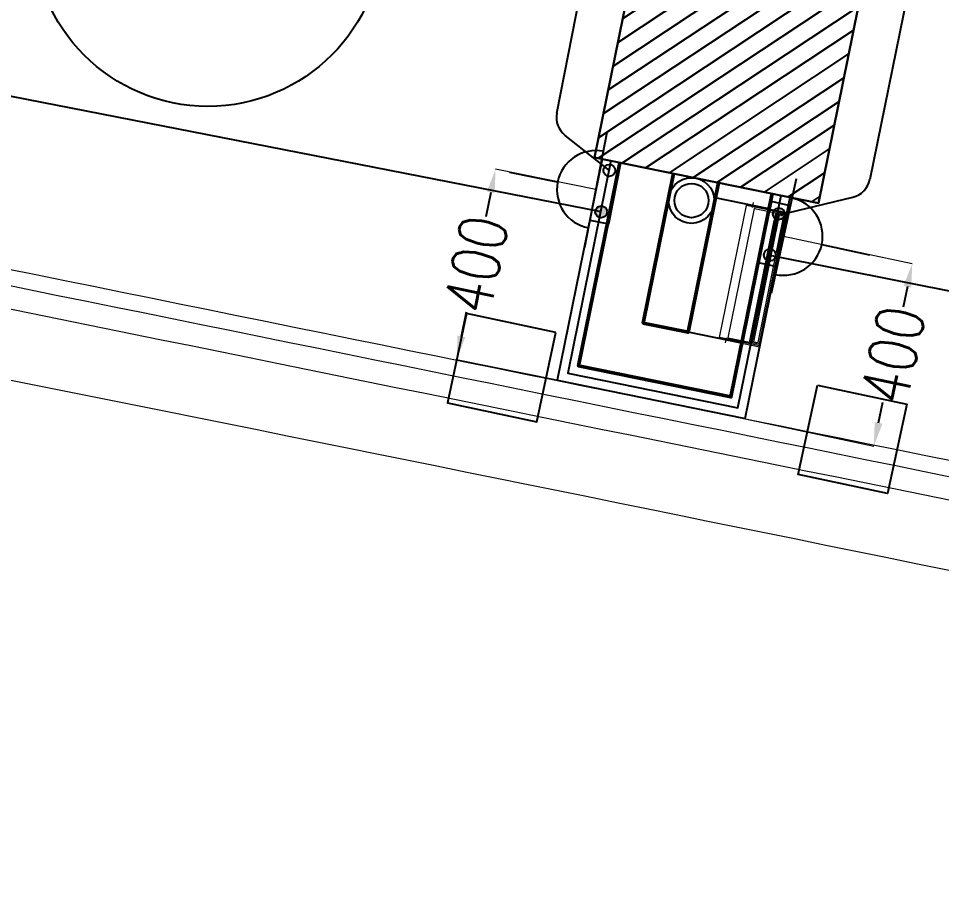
# Model space of a CAD drawing. Extents: x -678889171 to 586587, y -792238163 to 335485.
# Drawn here: x 59287 to 61307, y 19791 to 21717 of the extents above; entities that cross this region are included whole.
import ezdxf
from ezdxf.xclip import XClip

# ---------------------------------------------------------------- set-up
doc = ezdxf.new("R2010")
doc.units = 0
doc.header["$MEASUREMENT"] = 0
doc.header["$XCLIPFRAME"] = 2
doc.set_wipeout_variables(frame=1)
doc.layers.get('0').update_dxf_attribs({"color": 8})
doc.layers.get('Defpoints').update_dxf_attribs({"color": 252})
for name, color, linetype in [('1', 8, 'Continuous'), ('9TH-FURN$0$A-SITE-PATT', 252, 'Continuous'), ('E-POW-BLOCK', 4, 'Continuous'), ('XR-A-9TH-FLOOR$0$A-SITE-PATT', 252, 'Continuous'), ('XR-A-9TH-FLOOR$0$A-WALL', 252, 'Continuous'), ('XR-A-Access hatch$0$A-SITE-PATT', 252, 'Continuous'), ('XR-A-Access hatch$0$A-WALL', 252, 'Continuous'), ('XR-A-col-910$0$A-COLS', 252, 'Continuous'), ('XR-A-col-910$0$A-COLS-PATT', 252, 'Continuous'), ('XR-A-TYP 00(OUTER)$0$A-SEC-CLAD', 252, 'Continuous'), ('XR-A-TYP-4TH TO 10TH (OUTER)$0$A-DIM-IN', 252, 'Continuous'), ('XR-A-TYP-4TH TO 10TH (OUTER)$0$A-WALL', 252, 'Continuous'), ('XR-A-TYP.furn$0$A-SITE-PATT', 252, 'Continuous'), ('XR-A-TYP.furn$0$XR-A-TYP-2-3-5-6-7-9$0$I-FURN', 252, 'Continuous'), ('XR-A-TYP.furn$0$XR-A-TYP-2-3-5-6-7-9$0$I-WIPEOUT', 252, 'Continuous'), ('XR-balcony drain (Tower A)$0$A-DIM-IN', 252, 'Continuous'), ('XR-balcony drain (Tower A)$0$A-SITE-PATT', 252, 'Continuous'), ('XR-drainage Riser (Tower A)$0$E1502-AR-A-SLEEVES$0$A-FLOR-OPEN', 252, 'Continuous')]:
    doc.layers.add(name, color=color, linetype=linetype)
for name, color, linetype, lineweight in [('XR-A-Access hatch$0$A-HCH-15', 252, 'Continuous', 15), ('XR-A-Access hatch$0$A-LIN-10', 252, 'Continuous', 9), ('XR-A-Access hatch$0$A-LIN-20', 252, 'Continuous', 20), ('XR-A-col-910$0$MOD-COL', 252, 'Continuous', 50), ('XR-A-TYP 00(OUTER)$0$A-WALL-CMU', 252, 'Continuous', 50), ('XR-A-TYP 00(OUTER)$0$xref units$0$A-ELEV-P1', 252, 'Continuous', 9), ('XR-A-TYP 00(OUTER)$0$xref units$0$A-FLOR-HRAL-P2', 252, 'Continuous', 20)]:
    doc.layers.add(name, color=color, linetype=linetype, lineweight=lineweight)
doc.styles.add('Work$0$E-M.MODUL', font='romans.shx', dxfattribs={"width": 0.8})
doc.dimstyles.new('Work$0$S-DIM', dxfattribs={"dimscale": 500, "dimtxt": 0.2065, "dimasz": 0.104, "dimexe": 0, "dimexo": 0, "dimgap": 0, "dimtad": 0, "dimdec": 0, "dimzin": 0, "dimdsep": 46, "dimtxsty": 'Work$0$E-M.MODUL', "dimcen": 0.25, "dimclrd": 5, "dimclre": 5, "dimclrt": 1, "dimadec": 0, "dimazin": 0, "dimtfac": 1, "dimtdec": 0, "dimtofl": 0, "dimtmove": 0, "dimatfit": 3, "dimfxl": 1, "dimtolj": 1, "dimtzin": 0, "dimlwe": 13, "dimarcsym": 0})

# ---------------------------------------------------------------- blocks, each defined once
blk = doc.blocks.new('SO1')
at = {"layer": 'E-POW-BLOCK'}
h = blk.add_hatch(color=3, dxfattribs=at)
h.dxf.hatch_style = 1
edge = h.paths.add_edge_path()
edge.add_arc((-0.1064, -0.0481), 0.0303, 0, 360)
at = {"layer": 'E-POW-BLOCK', "color": 3}
for p, q in [((0, 0.2), (0, 0.45)), ((-0.3, 0), (0.3, 0))]:
    blk.add_line(p, q, dxfattribs=at)
blk.add_lwpolyline([(0.1593, 0), (-0.1593, 0), (-0.1593, -0.0988), (0.1593, -0.0988)], close=True, dxfattribs=at)
for centre in [(-0.1064, -0.0481), (0.1096, -0.0481)]:
    blk.add_circle(centre, 0.0303, dxfattribs=at)
blk.add_arc((0, 0), 0.2, 0, 180, dxfattribs=at)
blk = doc.blocks.new('*D3226')
at = {"layer": '1', "color": 5, "lineweight": 13, "transparency": 16777216}
for p, q in [((60961.7, 21240.3), (61243.4, 21180.8)), ((60877.3, 20840.3), (61158.9, 20780.8))]:
    blk.add_line(p, q, dxfattribs=at)
at = {"layer": '1', "color": 5, "lineweight": -2, "transparency": 16777216}
for p, q in [((61232.7, 21129.9), (61223.1, 21084.7)), ((61169.7, 20831.7), (61179.2, 20876.9))]:
    blk.add_line(p, q, dxfattribs=at)
at = {"layer": '1', "color": 5, "transparency": 16777216}
for points in [[(61224.2, 21131.7), (61241.1, 21128.1), (61243.4, 21180.8)], [(61161.2, 20833.5), (61178.1, 20829.9), (61158.9, 20780.8)]]:
    blk.add_solid(points, dxfattribs=at)
at = {"layer": 'Defpoints', "color": 0, "transparency": 16777216}
for p in [(60961.7, 21240.3, 0), (60877.3, 20840.3), (61158.9, 20780.8)]:
    blk.add_point(p, dxfattribs=at)
at = {"layer": '1', "color": 1, "transparency": 16777216, "insert": (61201.2, 20980.8), "char_height": 103.25, "attachment_point": 5, "rotation": 78.0729, "style": 'Work$0$E-M.MODUL'}
blk.add_mtext('\\A1;400', dxfattribs=at)
blk = doc.blocks.new('*D3251')
at = {"layer": '1', "color": 5, "lineweight": 13, "transparency": 16777216}
for p, q in [((60551.1, 21342.2), (60331.3, 21387.1)), ((60465.9, 20925.1), (60246.1, 20970))]:
    blk.add_line(p, q, dxfattribs=at)
at = {"layer": '1', "color": 5, "lineweight": -2, "transparency": 16777216}
for p, q in [((60320.9, 21336.1), (60310, 21282.6)), ((60256.5, 21021), (60267.4, 21074.5))]:
    blk.add_line(p, q, dxfattribs=at)
at = {"layer": '1', "color": 5, "transparency": 16777216}
for points in [[(60312.4, 21337.9), (60329.4, 21334.4), (60331.3, 21387.1)], [(60248, 21022.7), (60265, 21019.2), (60246.1, 20970)]]:
    blk.add_solid(points, dxfattribs=at)
at = {"layer": 'Defpoints', "color": 0, "transparency": 16777216}
for p in [(60551.1, 21342.2), (60246.1, 20970), (60465.9, 20925.1)]:
    blk.add_point(p, dxfattribs=at)
at = {"layer": '1', "color": 1, "transparency": 16777216, "insert": (60288.7, 21178.5), "char_height": 103.25, "attachment_point": 5, "rotation": 78.4519, "style": 'Work$0$E-M.MODUL'}
blk.add_mtext('\\A1;400', dxfattribs=at)
blk = doc.blocks.new('*U1548')
at = {"layer": 'XR-A-col-910$0$A-COLS-PATT'}
h = blk.add_hatch(dxfattribs=at)
h.set_pattern_fill('ANSI31', color=256, scale=300)
h.set_pattern_definition([(45, (0, -1000), (-26.516504, 26.516504), [])])
h.paths.add_polyline_path([(-15833.5, 85098.8), (-15333.5, 85098.8), (-15333.5, 83798.8), (-15833.5, 83798.8)])
at = {"layer": 'XR-A-col-910$0$A-COLS'}
blk.add_lwpolyline([(-15833.5, 85098.8), (-15333.5, 85098.8), (-15333.5, 83798.8), (-15833.5, 83798.8)], close=True, dxfattribs=at)
blk = doc.blocks.new('XR-A-col-910')
at = {"layer": 'XR-A-col-910$0$MOD-COL', "rotation": 348.5236005268782}
blk.add_blockref('*U1548', (62192.4, -77383.5), dxfattribs=at)
blk = doc.blocks.new('XR-A-TYP 00(OUTER)')
at = {"layer": 'XR-A-TYP 00(OUTER)$0$A-SEC-CLAD'}
for points in [[(63364.7, 7886.9), (63266.3, 7403), (63677.9, 7319.3), (63776.3, 7803.3)], [(63384.3, 7882.9), (63289.9, 7418.6), (63662.3, 7342.9), (63756.7, 7807.3)]]:
    blk.add_lwpolyline(points, dxfattribs=at)
at = {"layer": 'XR-A-TYP 00(OUTER)$0$A-WALL-CMU'}
for points in [[(63403.9, 7878.9), (63313.5, 7434.2), (63646.7, 7366.5), (63737.1, 7811.3)], [(63521.5, 7855), (63455, 7527.9), (63553, 7508), (63619.5, 7835.1)]]:
    blk.add_lwpolyline(points, dxfattribs=at)
at = {"layer": 'XR-A-TYP 00(OUTER)$0$xref units$0$A-ELEV-P1'}
for centre, radius, start, end in [((-11997233.7, -59343802.1), 60564189.6, 78.509456733, 78.517218754), ((-62822, -614109), 633936.2, 78.1287952, 78.902246)]:
    blk.add_arc(centre, radius, start, end, dxfattribs=at)
at = {"layer": 'XR-A-TYP 00(OUTER)$0$xref units$0$A-FLOR-HRAL-P2'}
for radius, start, end in [(60564154.6, 78.509423592, 78.51725216), (60564104.6, 78.509376253, 78.517299865)]:
    blk.add_arc((-11997233.7, -59343802.1), radius, start, end, dxfattribs=at)
blk = doc.blocks.new('XR-drainage Riser (Tower A)')
at = {"layer": 'XR-drainage Riser (Tower A)$0$E1502-AR-A-SLEEVES$0$A-FLOR-OPEN'}
for radius in [50, 37.5]:
    blk.add_circle((63560.5, 7796.2), radius, dxfattribs=at)
blk = doc.blocks.new('XR-balcony drain (Tower A)')
at = {"layer": 'XR-balcony drain (Tower A)$0$A-DIM-IN'}
for points in [[(63263.8, 7507.3), (63068.2, 7549.2), (63026.3, 7353.7), (63221.8, 7311.7), (63263.8, 7507.3)], [(63836.1, 7392.4), (64031.7, 7350.4), (63989.7, 7154.9), (63794.2, 7196.8), (63836.1, 7392.4)]]:
    blk.add_lwpolyline(points, dxfattribs=at)
at = {"layer": 'XR-balcony drain (Tower A)$0$A-SITE-PATT'}
blk.add_blockref('XR-drainage Riser (Tower A)', (0, 0), dxfattribs=at)
blk = doc.blocks.new('XR-A-TYP-4TH TO 10TH (OUTER)')
at = {"layer": 'XR-A-TYP-4TH TO 10TH (OUTER)$0$A-DIM-IN'}
ref = blk.add_blockref('XR-A-TYP 00(OUTER)', (0, 0), dxfattribs=at)
XClip(ref).set_block_clipping_path([(19908.0302680896, -24395.0039034439), (141486.3941120692, 77630.6383366612)])
at = {"layer": 'XR-A-TYP-4TH TO 10TH (OUTER)$0$A-WALL'}
blk.add_blockref('XR-balcony drain (Tower A)', (0, 0), dxfattribs=at)
blk = doc.blocks.new('*U1591')
at = {"layer": 'XR-A-Access hatch$0$A-HCH-15'}
for p, q in [((3708.8, 1778.7), (3710.8, 1778.7)), ((3830.8, 1778.7), (3828.8, 1778.7)), ((3708.8, 1776.2), (3710.8, 1776.2)), ((3830.8, 1776.2), (3828.8, 1776.2))]:
    blk.add_line(p, q, dxfattribs=at)
at = {"layer": 'XR-A-Access hatch$0$A-LIN-10'}
for p, q in [((3622.3, 1866.2), (3917.3, 1866.2)), ((3625.3, 1847.7), (3914.3, 1847.7)), ((3642.8, 1800.2), (3896.8, 1800.2)), ((3642.8, 1797.7), (3896.8, 1797.7)), ((3642.8, 1796.2), (3896.8, 1796.2)), ((3642.8, 1793.7), (3896.8, 1793.7))]:
    blk.add_line(p, q, dxfattribs=at)
at = {"layer": 'XR-A-Access hatch$0$A-LIN-20'}
for p, q in [((3624.5, 1852.2), (3613.1, 1852.2)), ((3622.8, 1797.7), (3622.8, 1847.7)), ((3622.8, 1847.7), (3625.3, 1847.7)), ((3625.3, 1847.7), (3625.3, 1800.2)), ((3914.3, 1847.7), (3914.3, 1800.2)), ((3916.8, 1847.7), (3914.3, 1847.7)), ((3915.1, 1852.2), (3926.6, 1852.2)), ((3916.8, 1797.7), (3916.8, 1847.7)), ((3625.3, 1800.2), (3642.8, 1800.2)), ((3642.8, 1800.2), (3642.8, 1797.7)), ((3914.3, 1800.2), (3896.8, 1800.2)), ((3896.8, 1800.2), (3896.8, 1797.7)), ((3642.8, 1797.7), (3622.8, 1797.7)), ((3622.8, 1796.2), (3622.8, 1776.2)), ((3642.8, 1796.2), (3622.8, 1796.2)), ((3625.3, 1776.2), (3625.3, 1793.7)), ((3625.3, 1793.7), (3642.8, 1793.7)), ((3708.8, 1778.7), (3625.8, 1778.7)), ((3625.8, 1776.2), (3625.8, 1778.7)), ((3628.2, 1791.2), (3911.4, 1791.2)), ((3628.2, 1791.2), (3628.2, 1781.2)), ((3628.2, 1781.2), (3911.4, 1781.2)), ((3642.8, 1793.7), (3642.8, 1796.2)), ((3708.8, 1776.2), (3708.8, 1778.7)), ((3828.8, 1778.7), (3710.8, 1778.7)), ((3710.8, 1776.2), (3710.8, 1778.7)), ((3828.8, 1776.2), (3828.8, 1778.7)), ((3830.8, 1778.7), (3913.8, 1778.7)), ((3830.8, 1776.2), (3830.8, 1778.7)), ((3896.8, 1797.7), (3916.8, 1797.7)), ((3896.8, 1796.2), (3916.8, 1796.2)), ((3896.8, 1793.7), (3896.8, 1796.2)), ((3914.3, 1793.7), (3896.8, 1793.7)), ((3911.4, 1791.2), (3911.4, 1781.2)), ((3913.8, 1776.2), (3913.8, 1778.7)), ((3914.3, 1776.2), (3914.3, 1793.7)), ((3916.8, 1796.2), (3916.8, 1776.2)), ((3622.8, 1776.2), (3625.3, 1776.2)), ((3708.8, 1776.2), (3625.8, 1776.2)), ((3828.8, 1776.2), (3710.8, 1776.2)), ((3830.8, 1776.2), (3913.8, 1776.2)), ((3916.8, 1776.2), (3914.3, 1776.2))]:
    blk.add_line(p, q, dxfattribs=at)
for points in [[(3622.3, 1776.2), (3622.3, 1866.2), (3619.8, 1866.2), (3619.8, 1776.2)], [(3917.3, 1776.2), (3917.3, 1866.2), (3919.8, 1866.2), (3919.8, 1776.2)]]:
    blk.add_lwpolyline(points, close=True, dxfattribs=at)
blk = doc.blocks.new('XR-A-Access hatch')
at = {"layer": 'XR-A-Access hatch$0$A-SITE-PATT', "rotation": 78.5116157479038}
blk.add_blockref('*U1591', (64729.4, 3575.1), dxfattribs=at)
at = {"layer": 'XR-A-Access hatch$0$A-WALL'}
for p, q in [((63729.9, 7778.2), (63612.3, 7802.1)), ((63670.6, 7484.1), (63553, 7508))]:
    blk.add_line(p, q, dxfattribs=at)
blk = doc.blocks.new('XR-A-TYP.furn$0$XR-A-TYP-2-3-5-6-7-9$0$A$C00AC6B19')
blk.add_wipeout([(30.03, 172.4), (64.59, 162.21), (64.59, 162.21), (91.39, 149.24), (91.39, 149.24), (123.02, 124.46), (141.24, 103.33), (158.24, 74.74), (166.52, 53.82), (174.23, 16.37), (174.66, -10.94), (171.17, -36.42), (166.32, -54.43), (160.69, -69.3), (152.85, -85.21), (152.85, -85.21), (139.26, -105.98), (116.06, -130.98), (98.74, -144.49), (64.05, -162.86), (38.6, -170.69), (22.52, -173.55), (-3.72, -174.96), (-21.24, -173.71), (-36.42, -171.17), (-67.55, -161.44), (-94.09, -147.55), (-119.91, -127.46), (-141.36, -103.17), (-157.24, -76.82), (-168.19, -48.34), (-173.63, -21.85), (-174.64, 11.22), (-174.64, 11.22), (-167.09, 52.03), (-156.2, 78.9), (-142.67, 101.34), (-117.04, 130.1), (-98.66, 144.54), (-73.61, 158.76), (-45.84, 168.89), (-1.76, 174.99), (36.42, 171.17)]).dxf.layer = 'XR-A-TYP.furn$0$XR-A-TYP-2-3-5-6-7-9$0$I-WIPEOUT'
blk.add_circle((0, 0), 175)
blk = doc.blocks.new('XR-A-TYP.furn$0$XR-A-TYP-2-3-5-6-7-9')
at = {"layer": 'XR-A-TYP.furn$0$XR-A-TYP-2-3-5-6-7-9$0$I-FURN', "xscale": 2.188000428559218, "yscale": 2.188000428559218, "zscale": 2.188000428559218, "rotation": 59.76975905387317}
blk.add_blockref('XR-A-TYP.furn$0$XR-A-TYP-2-3-5-6-7-9$0$A$C00AC6B19', (62502, 8385.1), dxfattribs=at)
blk = doc.blocks.new('XR-A-TYP.furn')
at = {"layer": 'XR-A-TYP.furn$0$A-SITE-PATT'}
blk.add_blockref('XR-A-TYP.furn$0$XR-A-TYP-2-3-5-6-7-9', (0, 0), dxfattribs=at)

msp = doc.modelspace()

# ---------------------------------------------------------------- linework, layer by layer
at = {"layer": 'XR-A-9TH-FLOOR$0$A-WALL'}
msp.add_lwpolyline([(61002.6, 22952.6), (60942.9, 22658.6), (60806.7, 22686.3), (60548, 21412.3), (61038, 21312.8), (61296.7, 22586.8), (61187.9, 22608.9), (61247.6, 22902.9)], dxfattribs=at)

# ---------------------------------------------------------------- block references
at = {"layer": 'XR-A-9TH-FLOOR$0$A-SITE-PATT'}
msp.add_blockref('XR-A-TYP-4TH TO 10TH (OUTER)', (-2800.4, 13522.1), dxfattribs=at)
at = {"layer": 'XR-A-9TH-FLOOR$0$A-WALL'}
msp.add_blockref('XR-A-col-910', (-2800.4, 13522.1), dxfattribs=at)

# ---------------------------------------------------------------- next in the draw order: block references
msp.add_blockref('XR-A-Access hatch', (-2800.4, 13522.1), dxfattribs=at)

# ---------------------------------------------------------------- next in the draw order: block references
at = {"layer": '9TH-FURN$0$A-SITE-PATT'}
msp.add_blockref('XR-A-TYP.furn', (-2800.4, 13522.1), dxfattribs=at)

# ---------------------------------------------------------------- next in the draw order: linework, layer by layer
at = {"layer": '1', "color": 4}
for p, q in [((61850, 24809.7), (61150.5, 21364.1)), ((60465.4, 21509.7), (60787.5, 23139.6)), ((60562.5, 21293.5), (56960.9, 21998.2)), ((60580.4, 21384.2), (60483.5, 21460.8)), ((60952.7, 21287), (61113.1, 21325.4)), ((60931.6, 21198.9, 0), (64337.2, 20517.9, 0))]:
    msp.add_line(p, q, dxfattribs=at)
for centre, start, end in [((60514.5, 21500), 168.8224, 231.6552), ((61101.5, 21374.1), 283.4794, 348.5236)]:
    msp.add_arc(centre, 50, start, end, dxfattribs=at)

# ---------------------------------------------------------------- next in the draw order: block references
at = {"layer": 'E-POW-BLOCK'}
for p, xscale, yscale, zscale, rotation in [((60551.1, 21342.2), 427.5336916951259, 427.5336916951259, 427.5336916951259, 78.8773360375948), ((60961.7, 21240.3, 0), 427.533691695126, 427.533691695126, 427.533691695126, 257.6785494935066)]:
    msp.add_blockref('SO1', p, dxfattribs=dict(at, xscale=xscale, yscale=yscale, zscale=zscale, rotation=rotation))

# ---------------------------------------------------------------- next in the draw order: dimensions: what is measured, and where the dimension line sits
at = {"layer": '1', "color": 2}
for p1, p2, distance, picture, middle in [((60551.1, 21342.2), (60465.9, 20925.1), -224.4, '*D3251', (60288.7, 21178.5)), ((60961.7, 21240.3, 0), (60877.3, 20840.3), 287.9, '*D3226', (61201.2, 20980.8))]:
    dim = msp.add_aligned_dim(p1=p1, p2=p2, distance=distance, text='400', dimstyle='Work$0$S-DIM', dxfattribs=at)
    dim.commit()
    dim.dimension.update_dxf_attribs({"geometry": picture, "text_midpoint": middle})

doc.saveas('drawing.dxf')
